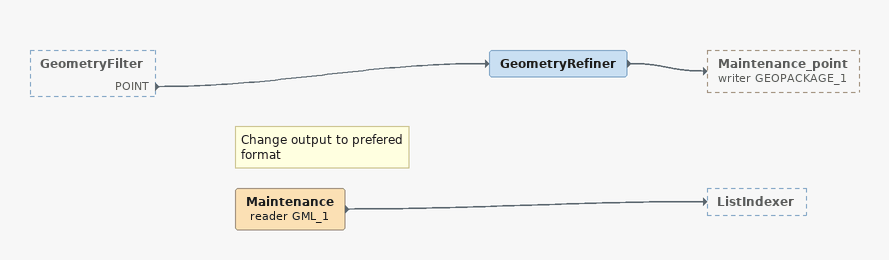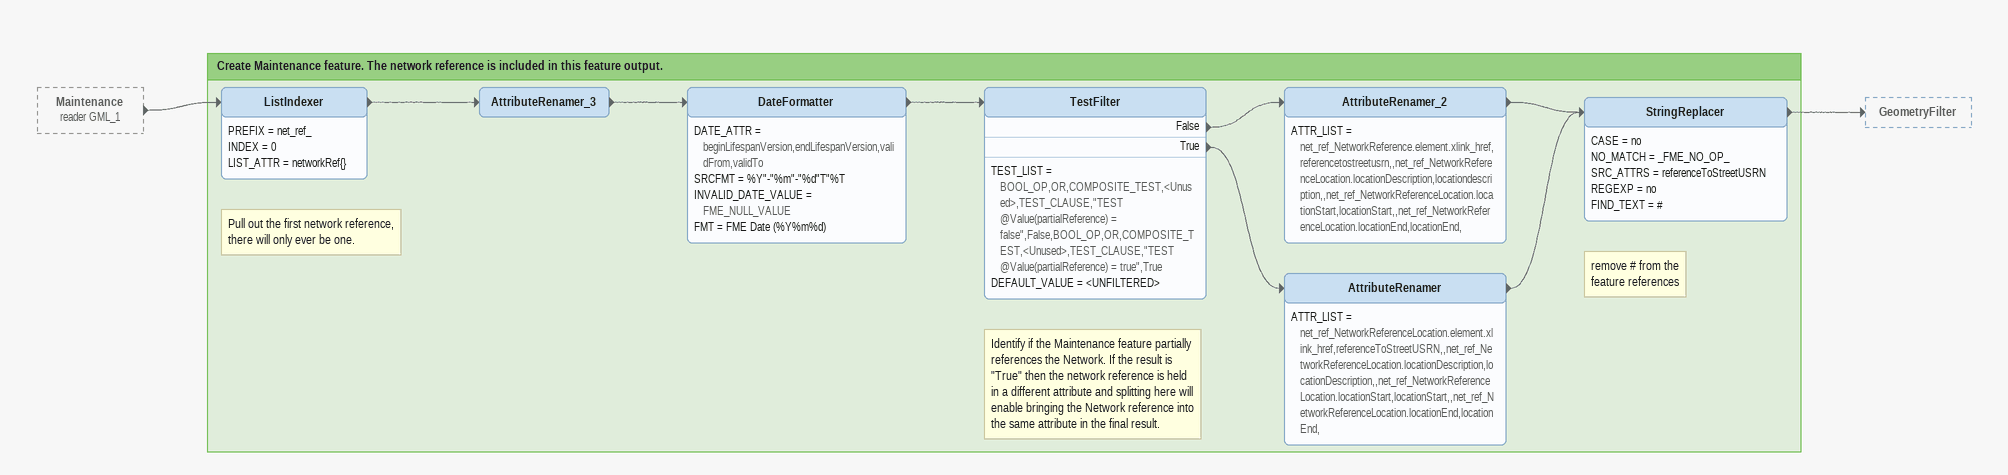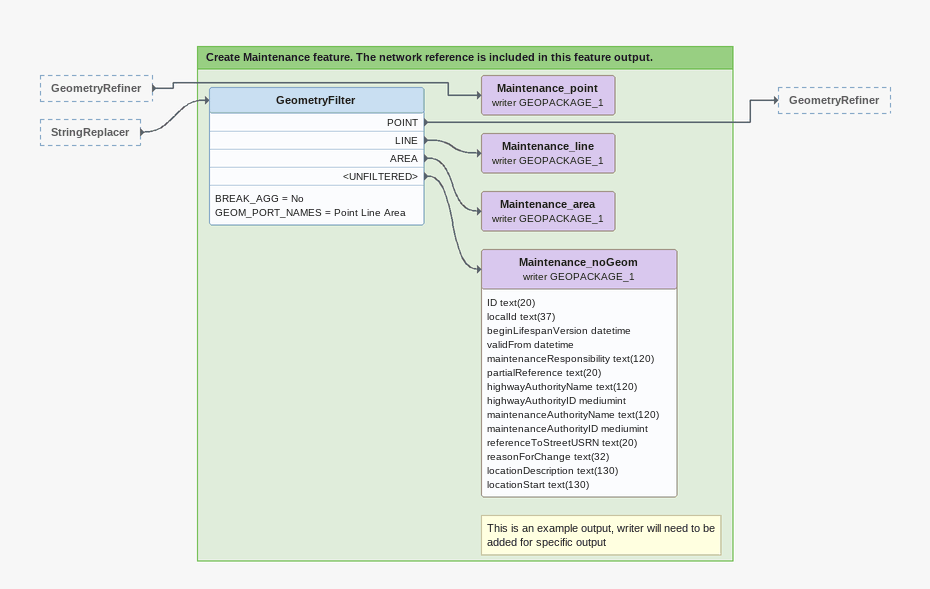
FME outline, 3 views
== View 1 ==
GeometryFilter [outside]
    POINT -> GeometryRefiner
Note: Change output to prefered format
Maintenance (reader GML_1)
    -> ListIndexer
GeometryRefiner
    -> Maintenance_point (writer GEOPACKAGE_1)

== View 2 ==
Maintenance (reader GML_1) [outside]
    -> ListIndexer

Bookmark: Create Maintenance feature. The network reference is included in this feature output.
Note: Pull out the first network reference, / there will only ever be one.
ListIndexer
    PREFIX = net_ref_
    INDEX = 0
    LIST_ATTR = networkRef{}
    -> AttributeRenamer_3
AttributeRenamer_3
    -> DateFormatter
DateFormatter
    DATE_ATTR = beginLifespanVersion,endLifespanVersion,validFrom,validTo
    SRCFMT = %Y"-"%m"-"%d"T"%T
    INVALID_DATE_VALUE = FME_NULL_VALUE
    FMT = FME Date (%Y%m%d)
    -> TestFilter
Note: Identify if the Maintenance feature partially references the Network. If the result is "True" then the network reference is held in a different attribute and splitting here will enable bringing the Network reference into the same attribute in the final result.
TestFilter
    TEST_LIST = BOOL_OP,OR,COMPOSITE_TEST,<Unused>,TEST_CLAUSE,"TEST @Value(partialReference) = false",False,BOOL_OP,OR,COMPOSITE_TEST,<Unused>,TEST_CLAUSE,"TEST @Value(partialReference) = true",True
    DEFAULT_VALUE = <UNFILTERED>
    False -> AttributeRenamer_2
    True -> AttributeRenamer
AttributeRenamer_2
    ATTR_LIST = net_ref_NetworkReference.element.xlink_href,referencetostreetusrn,,net_ref_NetworkReferenceLocation.locationDescription,locationdescription,,net_ref_NetworkReferenceLocation.locationStart,locationStart,,net_ref_NetworkReferenceLocation.locationEnd,locationEnd,
    -> StringReplacer
AttributeRenamer
    ATTR_LIST = net_ref_NetworkReferenceLocation.element.xlink_href,referenceToStreetUSRN,,net_ref_NetworkReferenceLocation.locationDescription,locationDescription,,net_ref_NetworkReferenceLocation.locationStart,locationStart,,net_ref_NetworkReferenceLocation.locationEnd,locationEnd,
    -> StringReplacer
Note: remove # from the / feature references
StringReplacer
    CASE = no
    NO_MATCH = _FME_NO_OP_
    SRC_ATTRS = referenceToStreetUSRN
    REGEXP = no
    FIND_TEXT = #
    -> GeometryFilter

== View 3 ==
GeometryRefiner [outside]
    -> Maintenance_point (writer GEOPACKAGE_1)
StringReplacer [outside]
    -> GeometryFilter

Bookmark: Create Maintenance feature. The network reference is included in this feature output.
GeometryFilter
    BREAK_AGG = No
    GEOM_PORT_NAMES = Point Line Area
    POINT -> GeometryRefiner
    LINE -> Maintenance_line (writer GEOPACKAGE_1)
    AREA -> Maintenance_area (writer GEOPACKAGE_1)
    <UNFILTERED> -> Maintenance_noGeom (writer GEOPACKAGE_1)
Maintenance_point (writer GEOPACKAGE_1)
Maintenance_line (writer GEOPACKAGE_1)
Maintenance_area (writer GEOPACKAGE_1)
Note: This is an example output, writer will need to be added for specific output
Maintenance_noGeom (writer GEOPACKAGE_1)
    attributes: ID text(20), localId text(37), beginLifespanVersion datetime, validFrom datetime, maintenanceResponsibility text(120), partialReference text(20), highwayAuthorityName text(120), highwayAuthorityID mediumint, maintenanceAuthorityName text(120), maintenanceAuthorityID mediumint, referenceToStreetUSRN text(20), reasonForChange text(32), locationDescription text(130), locationStart text(130)
